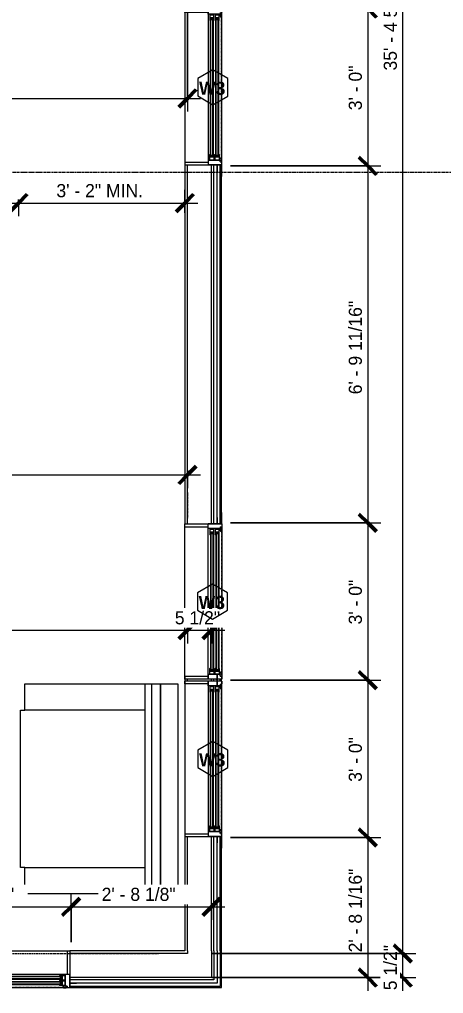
# Model space of a CAD drawing. Header units: inches. Extents: x -4058 to -1781, y 9814 to 12264.
# Drawn here: x -2114.6 to -2017.6, y 9979.3 to 10202.2 of the extents above; entities that cross this region are included whole.
import ezdxf

# ---------------------------------------------------------------- set-up
doc = ezdxf.new("R2010")
doc.units = ezdxf.units.IN
doc.header["$MEASUREMENT"] = 0
for name, pattern in [('Dash', [0.25, 0.125, -0.125]), ('Dash 3_32_', [0.1875, 0.09375, -0.09375]), ('Grid Line 1_2_', [0.875, 0.5, -0.125, 0.125, -0.125])]:
    doc.linetypes.add(name, pattern=pattern)
for name, color, linetype, lineweight in [('0-1', 7, 'Continuous', 5), ('0-2', 7, 'Continuous', 9), ('A-ANNO-DIMS', 211, 'Continuous', 9), ('A-ANNO-DIMS-32', 211, 'Continuous', 9), ('A-DETL-1', 90, 'Dash 3_32_', 9), ('A-DETL-GENF-HDLN-1', 7, 'Dash', 9), ('A-DETL-GENF-HDLN-2', 1, 'Continuous', 18), ('A-GLAZ', 151, 'Continuous', 18), ('A-GLAZ-1', 7, 'Continuous', 9), ('A-GLAZ-IDEN', 152, 'Continuous', 9), ('A-WALL-1', 7, 'Continuous', 9), ('I-FURN', 30, 'Continuous', 9), ('S-GRID-1', 1, 'Grid Line 1_2_', 9)]:
    doc.layers.add(name, color=color, linetype=linetype, lineweight=lineweight)
doc.styles.add('Century Gothic', font='ufonts.com_century-gothic.ttf', dxfattribs={"height": 3})
doc.styles.add('Century Gothic_B', font='GOTHICB.TTF', dxfattribs={"height": 3})
doc.dimstyles.new('MARKETING_DIMENSION', dxfattribs={"dimscale": 12, "dimtxt": 3.132505, "dimasz": 0.333333, "dimexe": 0.25, "dimexo": 0.166667, "dimgap": 0.041667, "dimtad": 1, "dimdec": 4, "dimrnd": 0.0625, "dimzin": 3, "dimdsep": 46, "dimlunit": 4, "dimtxsty": 'Century Gothic', "dimblk1": 'OBLIQUE', "dimblk2": 'OBLIQUE', "dimsah": 1, "dimcen": 0.09, "dimdle": 0.25, "dimazin": 0, "dimtfac": 1, "dimtdec": 4, "dimtix": 1, "dimtmove": 0, "dimatfit": 3, "dimfxl": 1, "dimtvp": 1, "dimtfill": 1, "dimfrac": 2, "dimtolj": 1, "dimtzin": 0, "dimarcsym": 2})
doc.dimstyles.new('THE_DIMENSION_STRING', dxfattribs={"dimscale": 12, "dimtxt": 3.132505, "dimasz": 0.333333, "dimexe": 0.25, "dimexo": 0.166667, "dimgap": 0.041667, "dimtad": 1, "dimdec": 4, "dimrnd": 0.0625, "dimzin": 3, "dimdsep": 46, "dimlunit": 4, "dimtxsty": 'Century Gothic', "dimblk1": 'OBLIQUE', "dimblk2": 'OBLIQUE', "dimsah": 1, "dimcen": 0.09, "dimdle": 0.25, "dimazin": 0, "dimtfac": 1, "dimtdec": 4, "dimtix": 1, "dimtmove": 0, "dimatfit": 3, "dimfxl": 1, "dimtvp": 1, "dimtfill": 1, "dimfrac": 2, "dimtolj": 1, "dimtzin": 0, "dimarcsym": 2})
doc.dimstyles.new('THE_DIMENSION_STRING_2', dxfattribs={"dimscale": 12, "dimtxt": 3.132505, "dimasz": 0.333333, "dimexe": 0.25, "dimexo": 0.166667, "dimgap": 0.041667, "dimtad": 1, "dimdec": 4, "dimrnd": 0.0625, "dimzin": 3, "dimdsep": 46, "dimlunit": 4, "dimtxsty": 'Century Gothic', "dimblk1": 'OBLIQUE', "dimblk2": 'OBLIQUE', "dimsah": 1, "dimcen": 0.09, "dimdle": 0.25, "dimazin": 0, "dimtfac": 1, "dimtdec": 4, "dimtix": 1, "dimtmove": 0, "dimatfit": 3, "dimfxl": 1, "dimtvp": 1, "dimtfill": 1, "dimfrac": 2, "dimtolj": 1, "dimtzin": 0, "dimarcsym": 2})
doc.dimstyles.new('THE_DIMENSION_STRING_5', dxfattribs={"dimscale": 12, "dimtxt": 3.132505, "dimasz": 0.333333, "dimexe": 0.25, "dimexo": 0.166667, "dimgap": 0.041667, "dimtad": 1, "dimdec": 4, "dimrnd": 0.0625, "dimzin": 3, "dimdsep": 46, "dimlunit": 4, "dimtxsty": 'Century Gothic', "dimblk1": 'OBLIQUE', "dimblk2": 'OBLIQUE', "dimsah": 1, "dimcen": 0.09, "dimdle": 0.25, "dimazin": 0, "dimtfac": 1, "dimtdec": 4, "dimtix": 1, "dimtmove": 0, "dimatfit": 3, "dimfxl": 1, "dimtvp": 1, "dimtfill": 1, "dimfrac": 2, "dimtolj": 1, "dimtzin": 0, "dimarcsym": 2})

# ---------------------------------------------------------------- blocks, each defined once
blk = doc.blocks.new('Window-Double_Hung-Marvin-Essential - ESDH3066 - 3rd floor-3357211-UNITS PLANS - 3RD FLOOR')
at = {"layer": 'A-DETL-GENF-HDLN-1'}
blk.add_line((16.1, 4.22), (-16.5, 4.22), dxfattribs=at)
at = {"layer": 'A-DETL-GENF-HDLN-2'}
for p, q in [((-19.25, 3.23), (-19.25, 3.19)), ((-17.75, 3.23), (-19.25, 3.23)), ((-19.25, 3.19), (-17.9, 3.19)), ((-17.9, 3.19), (-17.9, 3.08)), ((-17.9, 3.08), (-17.75, 3.08)), ((-17.75, 4.28), (-17.16, 4.28)), ((-17.75, 4.28), (-17.75, 1.19)), ((-17.08, 3.87), (-17.16, 4.28)), ((-17.08, 3.87), (-16.19, 3.87)), ((-16.85, 4.25), (-16.85, 3.87)), ((-16.3, 4.25), (-16.85, 4.25)), ((-16.38, 3.77), (-16.72, 3.77)), ((-16.72, 3.77), (-16.72, 1.19)), ((-15.34, 3.69), (-16.56, 3.69)), ((-16.56, 2.75), (-16.56, 3.69)), ((-16.56, 2.75), (-15.34, 2.75)), ((-15.34, 2.47), (-16.56, 2.47)), ((-16.56, 1.53), (-16.56, 2.47)), ((-16.38, 3.87), (-16.38, 3.77)), ((-16.3, 4.01), (-16.3, 4.25)), ((-16.18, 4.01), (-16.3, 4.01)), ((-16.19, 3.97), (-16.1, 3.97)), ((-16.19, 3.87), (-16.19, 3.97)), ((-16.18, 4.22), (-16.1, 4.22)), ((-16.18, 4.22), (-16.18, 4.01)), ((-16.1, 3.97), (-16.1, 4.22)), ((-15.94, 2.87), (-15.94, 3.59)), ((-15.94, 3.59), (-15.28, 3.59)), ((-15.28, 2.87), (-15.94, 2.87)), ((-15.94, 1.65), (-15.94, 2.37)), ((-15.94, 2.37), (-15.28, 2.37)), ((-15.84, 2.88), (-15.84, 3.57)), ((-15.84, 1.66), (-15.84, 2.35)), ((-15.54, 3.01), (-15.54, 3.45)), ((-15.34, 3.69), (-15.28, 3.63)), ((-15.34, 2.75), (-15.28, 2.81)), ((-15.34, 2.47), (-15.28, 2.41)), ((-15.28, 3.59), (-15.28, 3.63)), ((-15.28, 2.81), (-15.28, 2.87)), ((-15.28, 2.37), (-15.28, 2.41)), ((15.34, 3.69), (15.28, 3.63)), ((15.28, 3.59), (15.28, 3.63)), ((15.94, 3.59), (15.28, 3.59)), ((15.28, 2.81), (15.28, 2.87)), ((15.28, 2.87), (15.94, 2.87)), ((15.34, 2.75), (15.28, 2.81)), ((15.34, 2.47), (15.28, 2.41)), ((15.28, 2.37), (15.28, 2.41)), ((15.94, 2.37), (15.28, 2.37)), ((15.34, 3.69), (16.56, 3.69)), ((16.56, 2.75), (15.34, 2.75)), ((15.34, 2.47), (16.56, 2.47)), ((15.54, 3.01), (15.54, 3.45)), ((15.84, 2.88), (15.84, 3.57)), ((15.84, 1.66), (15.84, 2.35)), ((15.94, 2.87), (15.94, 3.59)), ((15.94, 1.65), (15.94, 2.37)), ((16.18, 4.22), (16.1, 4.22)), ((16.1, 3.97), (16.1, 4.22)), ((16.19, 3.97), (16.1, 3.97)), ((16.18, 4.22), (16.18, 4.01)), ((16.18, 4.01), (16.3, 4.01)), ((16.19, 3.87), (16.19, 3.97)), ((17.08, 3.87), (16.19, 3.87)), ((16.3, 4.01), (16.3, 4.25)), ((16.3, 4.25), (16.85, 4.25)), ((16.38, 3.87), (16.38, 3.77)), ((16.38, 3.77), (16.72, 3.77)), ((16.56, 2.75), (16.56, 3.69)), ((16.56, 1.53), (16.56, 2.47)), ((16.72, 3.77), (16.72, 1.19)), ((16.85, 4.25), (16.85, 3.87)), ((17.08, 3.87), (17.16, 4.28)), ((17.75, 4.28), (17.16, 4.28)), ((17.75, 4.28), (17.75, 1.19)), ((17.75, 3.23), (19.25, 3.23)), ((17.9, 3.08), (17.75, 3.08)), ((17.9, 3.19), (17.9, 3.08)), ((19.25, 3.19), (17.9, 3.19)), ((19.25, 3.23), (19.25, 3.19)), ((-16.72, 1.19), (-17.75, 1.19)), ((-17.13, 1.16), (-17.13, -4.19)), ((-16.56, 1.53), (-15.34, 1.53)), ((-15.28, 1.65), (-15.94, 1.65)), ((-15.54, 1.79), (-15.54, 2.23)), ((-15.34, 1.53), (-15.28, 1.59)), ((-15.28, 1.59), (-15.28, 1.65)), ((15.28, 1.59), (15.28, 1.65)), ((15.28, 1.65), (15.94, 1.65)), ((15.34, 1.53), (15.28, 1.59)), ((16.56, 1.53), (15.34, 1.53)), ((15.54, 1.79), (15.54, 2.23)), ((16.72, 1.19), (17.75, 1.19)), ((17.12, -4.19), (17.12, 1.16)), ((-17.13, -4.19), (-17.75, -4.19)), ((17.12, -4.19), (17.75, -4.19))]:
    blk.add_line(p, q, dxfattribs=at)
at = {"layer": 'A-GLAZ'}
for p, q in [((15.84, 3.57), (-15.84, 3.57)), ((15.84, 3.45), (-15.84, 3.45)), ((15.84, 3.01), (-15.84, 3.01)), ((15.84, 2.88), (-15.84, 2.88)), ((15.84, 2.35), (-15.84, 2.35)), ((15.84, 2.23), (-15.84, 2.23)), ((15.84, 1.79), (-15.84, 1.79)), ((15.84, 1.66), (-15.84, 1.66))]:
    blk.add_line(p, q, dxfattribs=at)
at = {"layer": 'A-GLAZ-1'}
for p, q in [((17.75, 4.28), (-17.75, 4.28)), ((-17.75, 4.28), (-17.75, 1.19)), ((17.75, 1.19), (17.75, 4.28)), ((20.4, 4.25), (17.75, 4.25)), ((17.75, 4.19), (20.4, 4.19)), ((20.4, 4.19), (20.4, 4.25)), ((-17.75, 1.19), (17.75, 1.19)), ((-17.75, 1.16), (-17.75, -4.19)), ((17.75, -4.19), (17.75, 1.16)), ((-17.75, -4.19), (17.75, -4.19))]:
    blk.add_line(p, q, dxfattribs=at)
blk = doc.blocks.new('Window-Double_Hung-Marvin-Essential - ESDH3066 - 3rd floor-3357212-UNITS PLANS - 3RD FLOOR')
at = {"layer": 'A-DETL-GENF-HDLN-1'}
blk.add_line((16.1, -4.22), (-16.5, -4.22), dxfattribs=at)
at = {"layer": 'A-DETL-GENF-HDLN-2'}
for p, q in [((-17.13, 4.19), (-17.75, 4.19)), ((-17.13, -1.16), (-17.13, 4.19)), ((17.12, 4.19), (17.75, 4.19)), ((17.12, 4.19), (17.12, -1.16)), ((-16.72, -1.19), (-17.75, -1.19)), ((-17.75, -4.28), (-17.75, -1.19)), ((-16.72, -3.77), (-16.72, -1.19)), ((-16.56, -1.53), (-15.34, -1.53)), ((-16.56, -1.53), (-16.56, -2.47)), ((-15.28, -1.65), (-15.94, -1.65)), ((-15.94, -1.65), (-15.94, -2.37)), ((-15.84, -1.66), (-15.84, -2.35)), ((-15.54, -1.79), (-15.54, -2.23)), ((-15.34, -1.53), (-15.28, -1.59)), ((-15.28, -1.59), (-15.28, -1.65)), ((15.34, -1.53), (15.28, -1.59)), ((15.28, -1.59), (15.28, -1.65)), ((15.28, -1.65), (15.94, -1.65)), ((16.56, -1.53), (15.34, -1.53)), ((15.54, -1.79), (15.54, -2.23)), ((15.84, -1.66), (15.84, -2.35)), ((15.94, -1.65), (15.94, -2.37)), ((16.56, -1.53), (16.56, -2.47)), ((16.72, -3.77), (16.72, -1.19)), ((16.72, -1.19), (17.75, -1.19)), ((17.75, -4.28), (17.75, -1.19)), ((-19.25, -3.23), (-19.25, -3.19)), ((-19.25, -3.19), (-17.9, -3.19)), ((-17.75, -3.23), (-19.25, -3.23)), ((-17.9, -3.19), (-17.9, -3.08)), ((-17.9, -3.08), (-17.75, -3.08)), ((-17.75, -4.28), (-17.16, -4.28)), ((-17.08, -3.87), (-17.16, -4.28)), ((-17.08, -3.87), (-16.19, -3.87)), ((-16.85, -4.25), (-16.85, -3.87)), ((-16.3, -4.25), (-16.85, -4.25)), ((-16.38, -3.77), (-16.72, -3.77)), ((-15.34, -2.47), (-16.56, -2.47)), ((-16.56, -2.75), (-15.34, -2.75)), ((-16.56, -2.75), (-16.56, -3.69)), ((-15.34, -3.69), (-16.56, -3.69)), ((-16.38, -3.87), (-16.38, -3.77)), ((-16.18, -4.01), (-16.3, -4.01)), ((-16.3, -4.01), (-16.3, -4.25)), ((-16.19, -3.87), (-16.19, -3.97)), ((-16.19, -3.97), (-16.1, -3.97)), ((-16.18, -4.22), (-16.18, -4.01)), ((-16.18, -4.22), (-16.1, -4.22)), ((-16.1, -3.97), (-16.1, -4.22)), ((-15.94, -2.37), (-15.28, -2.37)), ((-15.28, -2.87), (-15.94, -2.87)), ((-15.94, -2.87), (-15.94, -3.59)), ((-15.94, -3.59), (-15.28, -3.59)), ((-15.84, -2.88), (-15.84, -3.57)), ((-15.54, -3.01), (-15.54, -3.45)), ((-15.34, -2.47), (-15.28, -2.41)), ((-15.34, -2.75), (-15.28, -2.81)), ((-15.34, -3.69), (-15.28, -3.63)), ((-15.28, -2.37), (-15.28, -2.41)), ((-15.28, -2.81), (-15.28, -2.87)), ((-15.28, -3.59), (-15.28, -3.63)), ((15.28, -2.37), (15.28, -2.41)), ((15.94, -2.37), (15.28, -2.37)), ((15.34, -2.47), (15.28, -2.41)), ((15.34, -2.75), (15.28, -2.81)), ((15.28, -2.81), (15.28, -2.87)), ((15.28, -2.87), (15.94, -2.87)), ((15.28, -3.59), (15.28, -3.63)), ((15.94, -3.59), (15.28, -3.59)), ((15.34, -3.69), (15.28, -3.63)), ((15.34, -2.47), (16.56, -2.47)), ((16.56, -2.75), (15.34, -2.75)), ((15.34, -3.69), (16.56, -3.69)), ((15.54, -3.01), (15.54, -3.45)), ((15.84, -2.88), (15.84, -3.57)), ((15.94, -2.87), (15.94, -3.59)), ((16.19, -3.97), (16.1, -3.97)), ((16.1, -3.97), (16.1, -4.22)), ((16.18, -4.22), (16.1, -4.22)), ((16.18, -4.22), (16.18, -4.01)), ((16.18, -4.01), (16.3, -4.01)), ((17.08, -3.87), (16.19, -3.87)), ((16.19, -3.87), (16.19, -3.97)), ((16.3, -4.01), (16.3, -4.25)), ((16.3, -4.25), (16.85, -4.25)), ((16.38, -3.87), (16.38, -3.77)), ((16.38, -3.77), (16.72, -3.77)), ((16.56, -2.75), (16.56, -3.69)), ((16.85, -4.25), (16.85, -3.87)), ((17.08, -3.87), (17.16, -4.28)), ((17.75, -4.28), (17.16, -4.28)), ((17.9, -3.08), (17.75, -3.08)), ((17.75, -3.23), (19.25, -3.23)), ((17.9, -3.19), (17.9, -3.08)), ((19.25, -3.19), (17.9, -3.19)), ((19.25, -3.23), (19.25, -3.19))]:
    blk.add_line(p, q, dxfattribs=at)
at = {"layer": 'A-GLAZ'}
for p, q in [((15.84, -1.66), (-15.84, -1.66)), ((15.84, -1.79), (-15.84, -1.79)), ((15.84, -2.23), (-15.84, -2.23)), ((15.84, -2.35), (-15.84, -2.35)), ((15.84, -2.88), (-15.84, -2.88)), ((15.84, -3.01), (-15.84, -3.01)), ((15.84, -3.45), (-15.84, -3.45)), ((15.84, -3.57), (-15.84, -3.57))]:
    blk.add_line(p, q, dxfattribs=at)
at = {"layer": 'A-GLAZ-1'}
for p, q in [((-17.75, 4.19), (17.75, 4.19)), ((-17.75, -1.16), (-17.75, 4.19)), ((17.75, 4.19), (17.75, -1.16)), ((-17.75, -1.19), (17.75, -1.19)), ((-17.75, -4.28), (-17.75, -1.19)), ((17.75, -1.19), (17.75, -4.28)), ((17.75, -4.28), (-17.75, -4.28)), ((17.75, -4.19), (20.4, -4.19)), ((20.4, -4.25), (17.75, -4.25)), ((20.4, -4.19), (20.4, -4.25))]:
    blk.add_line(p, q, dxfattribs=at)
blk = doc.blocks.new('CTR - 1st Phase - Shell_rvt-1-UNITS PLANS - 3RD FLOOR')
at = {"layer": 'A-WALL-1'}
for p, q in [((-2076.8, 10168.9), (-2076.8, 10086.74)), ((-2076.17, 10086.74), (-2076.17, 10168.9)), ((-2071.42, 10168.9), (-2071.45, 10168.9)), ((-2070.67, 10086.74), (-2070.67, 10168.9)), ((-2070.17, 10086.74), (-2070.17, 10168.9)), ((-2069.42, 10086.74), (-2069.42, 10168.9)), ((-2068.67, 10086.74), (-2068.67, 10168.9)), ((-2068.42, 10089.39), (-2068.42, 10166.25)), ((-2071.45, 10086.74), (-2071.42, 10086.74)), ((-2076.8, 10051.24), (-2076.8, 10050.74)), ((-2076.17, 10050.74), (-2076.17, 10051.24)), ((-2071.42, 10051.24), (-2071.45, 10051.24)), ((-2071.45, 10050.74), (-2071.42, 10050.74)), ((-2070.67, 10050.74), (-2070.67, 10051.24)), ((-2070.17, 10050.74), (-2070.17, 10051.24)), ((-2069.42, 10050.74), (-2069.42, 10051.24)), ((-2068.67, 10050.74), (-2068.67, 10051.24)), ((-2068.42, 10050.74), (-2068.42, 10051.24)), ((-2076.8, 10015.24), (-2076.8, 9989.06)), ((-2076.17, 9989.06), (-2076.17, 10015.24)), ((-2071.42, 10015.24), (-2071.45, 10015.24)), ((-2070.67, 9989.06), (-2070.67, 10015.24)), ((-2070.17, 9989.06), (-2070.17, 10015.24)), ((-2069.42, 9989.06), (-2069.42, 10015.24)), ((-2068.67, 9989.06), (-2068.67, 10015.24)), ((-2068.42, 9989.06), (-2068.42, 10012.59)), ((-2076.8, 9989.06), (-2103.04, 9989.06)), ((-2076.17, 9988.44), (-2103.04, 9988.44)), ((-2076.17, 9989.06), (-2076.17, 9988.44)), ((-2070.67, 9989.06), (-2070.67, 9988.44)), ((-2070.67, 9988.44), (-2070.67, 9982.94)), ((-2070.17, 9989.06), (-2070.17, 9982.94)), ((-2069.42, 9989.06), (-2069.42, 9982.44)), ((-2068.67, 9989.06), (-2068.67, 9981.69)), ((-2068.42, 9980.94), (-2068.42, 9989.06)), ((-2103.04, 9983.72), (-2103.04, 9983.69)), ((-2070.67, 9982.94), (-2103.04, 9982.94)), ((-2070.17, 9982.94), (-2070.17, 9982.44)), ((-2070.17, 9982.44), (-2103.04, 9982.44)), ((-2069.42, 9981.69), (-2103.04, 9981.69)), ((-2068.67, 9980.94), (-2103.04, 9980.94)), ((-2100.39, 9980.69), (-2068.42, 9980.69)), ((-2069.42, 9982.44), (-2069.42, 9981.69)), ((-2068.67, 9981.69), (-2068.67, 9980.94)), ((-2068.42, 9980.69), (-2068.42, 9980.94))]:
    blk.add_line(p, q, dxfattribs=at)
at = {"layer": '0-2'}
for name, p, rotation in [('Window-Double_Hung-Marvin-Essential - ESDH3066 - 3rd floor-3357211-UNITS PLANS - 3RD FLOOR', (-2072.61, 10186.65), 269.9999999999999), ('Window-Double_Hung-Marvin-Essential - ESDH3066 - 3rd floor-3357212-UNITS PLANS - 3RD FLOOR', (-2072.61, 10068.99), 89.99999999999991), ('Window-Double_Hung-Marvin-Essential - ESDH3066 - 3rd floor-3357211-UNITS PLANS - 3RD FLOOR', (-2072.61, 10032.99), 269.9999999999999)]:
    blk.add_blockref(name, p, dxfattribs=dict(at, rotation=rotation))
blk.add_blockref('Window-Double_Hung-Marvin-Essential - ESDH3066 - 3rd floor-3357212-UNITS PLANS - 3RD FLOOR', (-2120.79, 9984.88), dxfattribs=at)
blk = doc.blocks.new('Couch-Both_Arms-Generic - 2-1523460-UNITS PLANS - 3RD FLOOR')
at = {"layer": 'I-FURN'}
for p, q in [((-18, 18.5), (18, 18.5)), ((-18, 17.5), (-18, 18.5)), ((18, 18.5), (18, 17.5)), ((-24, 17.5), (-18, 17.5)), ((-24, -10), (-24, 17.5)), ((-18, 17.5), (-18, -10)), ((18, 17.5), (24, 17.5)), ((18, -10), (18, 17.5)), ((24, 17.5), (24, -10)), ((-24, -10), (24, -10)), ((-24, -13.5), (-24, -10)), ((24, -10), (24, -13.5)), ((-24, -11.5), (24, -11.5)), ((-24, -13.5), (24, -13.5)), ((-24, -17.5), (-24, -13.5)), ((24, -13.5), (-24, -13.5)), ((24, -13.5), (24, -17.5)), ((24, -17.5), (-24, -17.5))]:
    blk.add_line(p, q, dxfattribs=at)
blk = doc.blocks.new('DIMBLOCK44-UNITS PLANS - 3RD FLOOR')
at = {"layer": 'A-ANNO-DIMS-32'}
for p, q in [((-2138.79, 9991.06), (-2138.79, 10002.14)), ((-2102.79, 9991.06), (-2102.79, 10002.14)), ((-2138.79, 9999.14), (-2102.79, 9999.14)), ((-2138.79, 9999.14), (-2138.79, 9991.06)), ((-2102.79, 9999.14), (-2102.79, 9991.06))]:
    blk.add_line(p, q, dxfattribs=at)
at = {"layer": 'A-ANNO-DIMS-32', "lineweight": 50}
for p, q in [((-2138.79, 9999.14), (-2136.79, 10001.14)), ((-2102.79, 9999.14), (-2100.79, 10001.14)), ((-2138.79, 9999.14), (-2140.79, 9997.14)), ((-2102.79, 9999.14), (-2104.79, 9997.14))]:
    blk.add_line(p, q, dxfattribs=at)
at = {"layer": 'A-ANNO-DIMS-32', "color": 0, "insert": (-2126.03, 10003.49), "char_height": 3, "width": 12.5897, "attachment_point": 1, "line_spacing_factor": 0.984502, "style": 'Century Gothic', "bg_fill": 3, "box_fill_scale": 1.25, "bg_fill_color": 256, "bg_fill_true_color": 13158600, "bg_fill_transparency": 0}
blk.add_mtext('3\' - 0"', dxfattribs=at)
blk = doc.blocks.new('_Oblique')
at = {"color": 0, "linetype": 'ByBlock', "lineweight": -2}
blk.add_line((-0.5, -0.5), (0.5, 0.5), dxfattribs=at)
blk = doc.blocks.new('DIMBLOCK45-UNITS PLANS - 3RD FLOOR')
at = {"layer": 'A-ANNO-DIMS-32'}
for p, q in [((-2102.79, 9991.06), (-2102.79, 10002.14)), ((-2102.79, 9999.14), (-2067.67, 9999.14)), ((-2102.79, 9999.14), (-2102.79, 9991.06)), ((-2070.67, 9999.97), (-2070.67, 9996.14)), ((-2070.67, 9999.14), (-2070.67, 9999.97))]:
    blk.add_line(p, q, dxfattribs=at)
at = {"layer": 'A-ANNO-DIMS-32', "lineweight": 50}
for p, q in [((-2102.79, 9999.14), (-2100.79, 10001.14)), ((-2070.67, 9999.14), (-2068.67, 10001.14)), ((-2102.79, 9999.14), (-2104.79, 9997.14)), ((-2070.67, 9999.14), (-2072.67, 9997.14))]:
    blk.add_line(p, q, dxfattribs=at)
at = {"layer": 'A-ANNO-DIMS-32', "color": 0, "insert": (-2095.8, 10003.49), "char_height": 3, "width": 21.7784, "attachment_point": 1, "line_spacing_factor": 0.984502, "style": 'Century Gothic', "bg_fill": 3, "box_fill_scale": 1.25, "bg_fill_color": 256, "bg_fill_true_color": 13158600, "bg_fill_transparency": 0}
blk.add_mtext('2\' - 8 1/8"', dxfattribs=at)
blk = doc.blocks.new('DIMBLOCK64-UNITS PLANS - 3RD FLOOR')
at = {"layer": 'A-ANNO-DIMS-32', "lineweight": 50}
for p, q in [((-2034.97, 10204.65), (-2036.97, 10206.65)), ((-2034.97, 10204.65), (-2032.97, 10202.65)), ((-2034.97, 10168.65), (-2036.97, 10170.65)), ((-2034.97, 10168.65), (-2032.97, 10166.65))]:
    blk.add_line(p, q, dxfattribs=at)
at = {"layer": 'A-ANNO-DIMS-32'}
for p, q in [((-2066.33, 10204.65), (-2031.97, 10204.65)), ((-2034.97, 10204.65), (-2066.33, 10204.65)), ((-2034.97, 10204.65), (-2034.97, 10168.65)), ((-2066.33, 10168.65), (-2031.97, 10168.65)), ((-2034.97, 10168.65), (-2066.33, 10168.65))]:
    blk.add_line(p, q, dxfattribs=at)
at = {"layer": 'A-ANNO-DIMS-32', "color": 0, "insert": (-2039.31, 10181.41), "char_height": 3, "width": 12.5897, "attachment_point": 1, "rotation": 90, "line_spacing_factor": 0.984502, "style": 'Century Gothic', "bg_fill": 3, "box_fill_scale": 1.25, "bg_fill_color": 256, "bg_fill_true_color": 13158600, "bg_fill_transparency": 0}
blk.add_mtext('3\' - 0"', dxfattribs=at)
blk = doc.blocks.new('DIMBLOCK65-UNITS PLANS - 3RD FLOOR')
at = {"layer": 'A-ANNO-DIMS-32', "lineweight": 50}
for p, q in [((-2034.97, 10168.65), (-2036.97, 10170.65)), ((-2034.97, 10168.65), (-2032.97, 10166.65)), ((-2034.97, 10086.99), (-2036.97, 10088.99)), ((-2034.97, 10086.99), (-2032.97, 10084.99))]:
    blk.add_line(p, q, dxfattribs=at)
at = {"layer": 'A-ANNO-DIMS-32'}
for p, q in [((-2066.33, 10168.65), (-2031.97, 10168.65)), ((-2034.97, 10168.65), (-2066.33, 10168.65)), ((-2034.97, 10168.65), (-2034.97, 10086.99)), ((-2066.33, 10086.99), (-2031.97, 10086.99)), ((-2034.97, 10086.99), (-2066.33, 10086.99))]:
    blk.add_line(p, q, dxfattribs=at)
at = {"layer": 'A-ANNO-DIMS-32', "color": 0, "insert": (-2039.31, 10116.41), "char_height": 3, "width": 27.387, "attachment_point": 1, "rotation": 90, "line_spacing_factor": 0.984502, "style": 'Century Gothic', "bg_fill": 3, "box_fill_scale": 1.25, "bg_fill_color": 256, "bg_fill_true_color": 13158600, "bg_fill_transparency": 0}
blk.add_mtext('6\' - 9 11/16"', dxfattribs=at)
blk = doc.blocks.new('DIMBLOCK66-UNITS PLANS - 3RD FLOOR')
at = {"layer": 'A-ANNO-DIMS-32', "lineweight": 50}
for p, q in [((-2034.97, 10086.99), (-2036.97, 10088.99)), ((-2034.97, 10086.99), (-2032.97, 10084.99)), ((-2034.97, 10050.99), (-2036.97, 10052.99)), ((-2034.97, 10050.99), (-2032.97, 10048.99))]:
    blk.add_line(p, q, dxfattribs=at)
at = {"layer": 'A-ANNO-DIMS-32'}
for p, q in [((-2066.33, 10086.99), (-2031.97, 10086.99)), ((-2034.97, 10086.99), (-2066.33, 10086.99)), ((-2034.97, 10086.99), (-2034.97, 10050.99)), ((-2066.33, 10050.99), (-2031.97, 10050.99)), ((-2034.97, 10050.99), (-2066.33, 10050.99))]:
    blk.add_line(p, q, dxfattribs=at)
at = {"layer": 'A-ANNO-DIMS-32', "color": 0, "insert": (-2039.31, 10063.75), "char_height": 3, "width": 12.5897, "attachment_point": 1, "rotation": 90, "line_spacing_factor": 0.984502, "style": 'Century Gothic', "bg_fill": 3, "box_fill_scale": 1.25, "bg_fill_color": 256, "bg_fill_true_color": 13158600, "bg_fill_transparency": 0}
blk.add_mtext('3\' - 0"', dxfattribs=at)
blk = doc.blocks.new('DIMBLOCK67-UNITS PLANS - 3RD FLOOR')
at = {"layer": 'A-ANNO-DIMS-32', "lineweight": 50}
for p, q in [((-2034.97, 10050.99), (-2036.97, 10052.99)), ((-2034.97, 10050.99), (-2032.97, 10048.99)), ((-2034.97, 10014.99), (-2036.97, 10016.99)), ((-2034.97, 10014.99), (-2032.97, 10012.99))]:
    blk.add_line(p, q, dxfattribs=at)
at = {"layer": 'A-ANNO-DIMS-32'}
for p, q in [((-2066.33, 10050.99), (-2031.97, 10050.99)), ((-2034.97, 10050.99), (-2066.33, 10050.99)), ((-2034.97, 10050.99), (-2034.97, 10014.99)), ((-2066.33, 10014.99), (-2031.97, 10014.99)), ((-2034.97, 10014.99), (-2066.33, 10014.99))]:
    blk.add_line(p, q, dxfattribs=at)
at = {"layer": 'A-ANNO-DIMS-32', "color": 0, "insert": (-2039.31, 10027.74), "char_height": 3, "width": 12.5897, "attachment_point": 1, "rotation": 90, "line_spacing_factor": 0.984502, "style": 'Century Gothic', "bg_fill": 3, "box_fill_scale": 1.25, "bg_fill_color": 256, "bg_fill_true_color": 13158600, "bg_fill_transparency": 0}
blk.add_mtext('3\' - 0"', dxfattribs=at)
blk = doc.blocks.new('DIMBLOCK68-UNITS PLANS - 3RD FLOOR')
at = {"layer": 'A-ANNO-DIMS-32', "lineweight": 50}
for p, q in [((-2034.97, 10014.99), (-2036.97, 10016.99)), ((-2034.97, 10014.99), (-2032.97, 10012.99)), ((-2034.97, 9982.94), (-2036.97, 9984.94)), ((-2034.97, 9982.94), (-2032.97, 9980.94))]:
    blk.add_line(p, q, dxfattribs=at)
at = {"layer": 'A-ANNO-DIMS-32'}
for p, q in [((-2066.33, 10014.99), (-2031.97, 10014.99)), ((-2034.97, 10014.99), (-2066.33, 10014.99)), ((-2034.97, 10014.99), (-2034.97, 9979.94)), ((-2034.14, 9982.94), (-2037.97, 9982.94)), ((-2034.97, 9982.94), (-2034.14, 9982.94))]:
    blk.add_line(p, q, dxfattribs=at)
at = {"layer": 'A-ANNO-DIMS-32', "color": 0, "insert": (-2039.31, 9988.72), "char_height": 3, "width": 24.5827, "attachment_point": 1, "rotation": 90, "line_spacing_factor": 0.984502, "style": 'Century Gothic', "bg_fill": 3, "box_fill_scale": 1.25, "bg_fill_color": 256, "bg_fill_true_color": 13158600, "bg_fill_transparency": 0}
blk.add_mtext('2\' - 8 1/16"', dxfattribs=at)
blk = doc.blocks.new('DIMBLOCK518-UNITS PLANS - 3RD FLOOR')
at = {"layer": 'A-ANNO-DIMS-32'}
for p, q in [((-2514.29, 10015.28), (-2514.29, 10065.42)), ((-2076.17, 10063.25), (-2076.17, 10059.42)), ((-2076.17, 10062.42), (-2076.17, 10063.25)), ((-2514.29, 10062.42), (-2076.17, 10062.42)), ((-2514.29, 10062.42), (-2514.29, 10015.28))]:
    blk.add_line(p, q, dxfattribs=at)
at = {"layer": 'A-ANNO-DIMS-32', "lineweight": 50}
for p, q in [((-2514.29, 10062.42), (-2512.29, 10064.42)), ((-2076.17, 10062.42), (-2074.17, 10064.42)), ((-2514.29, 10062.42), (-2516.29, 10060.42)), ((-2076.17, 10062.42), (-2078.17, 10060.42))]:
    blk.add_line(p, q, dxfattribs=at)
at = {"layer": 'A-ANNO-DIMS-32', "color": 0, "insert": (-2305.47, 10066.77), "char_height": 3, "width": 24.5827, "attachment_point": 1, "line_spacing_factor": 0.984502, "style": 'Century Gothic', "bg_fill": 3, "box_fill_scale": 1.25, "bg_fill_color": 256, "bg_fill_true_color": 13158600, "bg_fill_transparency": 0}
blk.add_mtext('36\' - 6 1/8"', dxfattribs=at)
blk = doc.blocks.new('DIMBLOCK519-UNITS PLANS - 3RD FLOOR')
at = {"layer": 'A-ANNO-DIMS-32', "lineweight": 50}
for p, q in [((-2076.17, 10062.42), (-2074.17, 10064.42)), ((-2070.67, 10062.42), (-2068.67, 10064.42)), ((-2076.17, 10062.42), (-2078.17, 10060.42)), ((-2070.67, 10062.42), (-2072.67, 10060.42))]:
    blk.add_line(p, q, dxfattribs=at)
at = {"layer": 'A-ANNO-DIMS-32'}
for p, q in [((-2076.17, 10063.25), (-2076.17, 10059.42)), ((-2076.17, 10062.42), (-2076.17, 10063.25)), ((-2070.67, 10063.25), (-2070.67, 10059.42)), ((-2070.67, 10062.42), (-2070.67, 10063.25)), ((-2076.17, 10062.42), (-2067.67, 10062.42))]:
    blk.add_line(p, q, dxfattribs=at)
at = {"layer": 'A-ANNO-DIMS-32', "color": 0, "insert": (-2079.07, 10066.77), "char_height": 3, "width": 13.5444, "attachment_point": 1, "line_spacing_factor": 0.984502, "style": 'Century Gothic', "bg_fill": 3, "box_fill_scale": 1.25, "bg_fill_color": 256, "bg_fill_true_color": 13158600, "bg_fill_transparency": 0}
blk.add_mtext('5 1/2"', dxfattribs=at)
blk = doc.blocks.new('DIMBLOCK520-UNITS PLANS - 3RD FLOOR')
at = {"layer": 'A-ANNO-DIMS-32', "lineweight": 50}
for p, q in [((-2026.97, 9988.44), (-2028.97, 9990.44)), ((-2026.97, 9988.44), (-2024.97, 9986.44)), ((-2026.97, 9982.94), (-2028.97, 9984.94)), ((-2026.97, 9982.94), (-2024.97, 9980.94))]:
    blk.add_line(p, q, dxfattribs=at)
at = {"layer": 'A-ANNO-DIMS-32'}
for p, q in [((-2070.61, 9988.44), (-2023.97, 9988.44)), ((-2026.97, 9988.44), (-2070.61, 9988.44)), ((-2026.97, 9979.94), (-2026.97, 9988.44)), ((-2070.61, 9982.94), (-2023.97, 9982.94)), ((-2026.97, 9982.94), (-2070.61, 9982.94))]:
    blk.add_line(p, q, dxfattribs=at)
at = {"layer": 'A-ANNO-DIMS-32', "color": 0, "insert": (-2031.31, 9980.05), "char_height": 3, "width": 13.5444, "attachment_point": 1, "rotation": 90, "line_spacing_factor": 0.984502, "style": 'Century Gothic', "bg_fill": 3, "box_fill_scale": 1.25, "bg_fill_color": 256, "bg_fill_true_color": 13158600, "bg_fill_transparency": 0}
blk.add_mtext('5 1/2"', dxfattribs=at)
blk = doc.blocks.new('DIMBLOCK521-UNITS PLANS - 3RD FLOOR')
at = {"layer": 'A-ANNO-DIMS-32', "lineweight": 50}
for p, q in [((-2026.97, 10413.04), (-2028.97, 10415.04)), ((-2026.97, 10413.04), (-2024.97, 10411.04)), ((-2026.97, 9988.44), (-2028.97, 9990.44)), ((-2026.97, 9988.44), (-2024.97, 9986.44))]:
    blk.add_line(p, q, dxfattribs=at)
at = {"layer": 'A-ANNO-DIMS-32'}
for p, q in [((-2074.17, 10413.04), (-2023.97, 10413.04)), ((-2026.97, 10413.04), (-2074.17, 10413.04)), ((-2026.97, 9988.44), (-2026.97, 10413.04)), ((-2070.61, 9988.44), (-2023.97, 9988.44)), ((-2026.97, 9988.44), (-2070.61, 9988.44))]:
    blk.add_line(p, q, dxfattribs=at)
at = {"layer": 'A-ANNO-DIMS-32', "color": 0, "insert": (-2031.31, 10190.5), "char_height": 3, "width": 24.5827, "attachment_point": 1, "rotation": 90, "line_spacing_factor": 0.984502, "style": 'Century Gothic', "bg_fill": 3, "box_fill_scale": 1.25, "bg_fill_color": 256, "bg_fill_true_color": 13158600, "bg_fill_transparency": 0}
blk.add_mtext('35\' - 4 5/8"', dxfattribs=at)
blk = doc.blocks.new('Window Tag - ONE-4156801-UNITS PLANS - 3RD FLOOR')
at = {"layer": 'A-GLAZ-IDEN'}
for p, q in [((0, 0.125), (-0.1071, 0.0619)), ((0.107, 0.062), (0, 0.125)), ((-0.1071, 0.0619), (-0.1071, -0.0619)), ((0.107, -0.0624), (0.107, 0.062)), ((-0.1071, -0.0619), (0, -0.125)), ((0, -0.125), (0.107, -0.0624))]:
    blk.add_line(p, q, dxfattribs=at)
blk = doc.blocks.new('DIMBLOCK835-UNITS PLANS - 3RD FLOOR')
at = {"layer": 'A-ANNO-DIMS-32', "lineweight": 50}
for p, q in [((-2295.62, 10097.95), (-2293.62, 10099.95)), ((-2076.17, 10097.95), (-2074.17, 10099.95)), ((-2295.62, 10097.95), (-2297.62, 10095.95)), ((-2076.17, 10097.95), (-2078.17, 10095.95))]:
    blk.add_line(p, q, dxfattribs=at)
at = {"layer": 'A-ANNO-DIMS-32'}
for p, q in [((-2295.62, 10098.77), (-2295.62, 10094.95)), ((-2295.62, 10097.95), (-2295.62, 10098.77)), ((-2076.17, 10099.06), (-2076.17, 10094.95)), ((-2076.17, 10097.95), (-2076.17, 10099.06)), ((-2295.62, 10097.95), (-2073.17, 10097.95))]:
    blk.add_line(p, q, dxfattribs=at)
at = {"layer": 'A-ANNO-DIMS-32', "color": 0, "insert": (-2197.31, 10102.29), "char_height": 3, "width": 27.387, "attachment_point": 1, "line_spacing_factor": 0.984502, "style": 'Century Gothic', "bg_fill": 3, "box_fill_scale": 1.25, "bg_fill_color": 256, "bg_fill_true_color": 13158600, "bg_fill_transparency": 0}
blk.add_mtext('18\' - 3 7/16"', dxfattribs=at)
blk = doc.blocks.new('DIMBLOCK1108-UNITS PLANS - 3RD FLOOR')
at = {"layer": 'A-ANNO-DIMS-32'}
for p, q in [((-2076.17, 10230.79), (-2076.17, 10181.12)), ((-2076.17, 10184.12), (-2076.17, 10230.79)), ((-2259.82, 10216.79), (-2259.82, 10181.12)), ((-2259.82, 10184.12), (-2259.82, 10216.79)), ((-2262.82, 10184.12), (-2073.17, 10184.12))]:
    blk.add_line(p, q, dxfattribs=at)
at = {"layer": 'A-ANNO-DIMS-32', "lineweight": 50}
for p, q in [((-2259.82, 10184.12), (-2257.82, 10186.12)), ((-2076.17, 10184.12), (-2074.17, 10186.12)), ((-2259.82, 10184.12), (-2261.82, 10182.12)), ((-2076.17, 10184.12), (-2078.17, 10182.12))]:
    blk.add_line(p, q, dxfattribs=at)
at = {"layer": 'A-ANNO-DIMS-32', "color": 0, "insert": (-2178.24, 10188.46), "char_height": 3, "width": 24.5827, "attachment_point": 1, "line_spacing_factor": 0.984502, "style": 'Century Gothic', "bg_fill": 3, "box_fill_scale": 1.25, "bg_fill_color": 256, "bg_fill_true_color": 13158600, "bg_fill_transparency": 0}
blk.add_mtext('15\' - 3 5/8"', dxfattribs=at)
blk = doc.blocks.new('DIMBLOCK1529-UNITS PLANS - 3RD FLOOR')
at = {"layer": 'A-ANNO-DIMS-32'}
for p, q in [((-2076.8, 10157.91), (-2076.8, 10163.17)), ((-2114.8, 10161), (-2114.8, 10157.17)), ((-2114.8, 10160.17), (-2114.8, 10161)), ((-2117.8, 10160.17), (-2073.8, 10160.17)), ((-2076.8, 10160.17), (-2076.8, 10157.91))]:
    blk.add_line(p, q, dxfattribs=at)
at = {"layer": 'A-ANNO-DIMS-32', "lineweight": 50}
for p, q in [((-2114.8, 10160.17), (-2112.8, 10162.17)), ((-2076.8, 10160.17), (-2074.8, 10162.17)), ((-2114.8, 10160.17), (-2116.8, 10158.17)), ((-2076.8, 10160.17), (-2078.8, 10158.17))]:
    blk.add_line(p, q, dxfattribs=at)
at = {"layer": 'A-ANNO-DIMS-32', "color": 0, "insert": (-2106.14, 10164.51), "char_height": 3, "width": 24.8214, "attachment_point": 1, "line_spacing_factor": 0.984502, "style": 'Century Gothic', "bg_fill": 3, "box_fill_scale": 1.25, "bg_fill_color": 256, "bg_fill_true_color": 13158600, "bg_fill_transparency": 0}
blk.add_mtext('3\' - 2" MIN.', dxfattribs=at)

msp = doc.modelspace()

# ---------------------------------------------------------------- linework, layer by layer
at = {"layer": 'A-DETL-1'}
for p, q in [((-2076.79874, 10155.91117), (-2076.79874, 10149.91117)), ((-2076.17374, 10093.96831), (-2076.17374, 10087.96831)), ((-2510.66335, 9988.4394), (-2082.66335, 9988.4394))]:
    msp.add_line(p, q, dxfattribs=at)

# ---------------------------------------------------------------- block references
at = {"layer": '0-1'}
msp.add_blockref('CTR - 1st Phase - Shell_rvt-1-UNITS PLANS - 3RD FLOOR', (0, 0), dxfattribs=at)
at = {"layer": 'I-FURN', "rotation": 89.99999999999646}
msp.add_blockref('Couch-Both_Arms-Generic - 2-1523460-UNITS PLANS - 3RD FLOOR', (-2095.86049, 10026.1394), dxfattribs=at)

# ---------------------------------------------------------------- next in the draw order: dimensions: what is measured, and where the dimension line sits
at = {"layer": 'A-ANNO-DIMS'}
dim = msp.add_linear_dim(base=(-2034.96819, 10168.6519), p1=(-2068.32945, 10204.6519), p2=(-2068.32945, 10168.6519), angle=90, dimstyle='THE_DIMENSION_STRING', override={"dimpost": '<>', "dimfxl": 36}, dxfattribs=at)
dim.commit()
dim.dimension.update_dxf_attribs({"geometry": 'DIMBLOCK64-UNITS PLANS - 3RD FLOOR', "text_midpoint": (-2037.04365, 10186.6519)})
for base, p1, p2, dimstyle, override, picture, middle in [((-2076.17374, 10062.42467), (-2514.28624, 10013.2769), (-2076.17374, 10065.2531), 'THE_DIMENSION_STRING_2', {"dimpost": '<>', "dimfxl": 441.184869}, 'DIMBLOCK518-UNITS PLANS - 3RD FLOOR', (-2295.22999, 10064.66635)), ((-2102.78624, 9999.14476), (-2138.78624, 9989.0644), (-2102.78624, 9989.0644), 'THE_DIMENSION_STRING', {"dimpost": '<>', "dimfxl": 36}, 'DIMBLOCK44-UNITS PLANS - 3RD FLOOR', (-2120.78624, 10001.22022))]:
    dim = msp.add_linear_dim(base=base, p1=p1, p2=p2, dimstyle=dimstyle, override=override, dxfattribs=at)
    dim.commit()
    dim.dimension.update_dxf_attribs({"geometry": picture, "text_midpoint": middle})

# ---------------------------------------------------------------- next in the draw order: dimensions: what is measured, and where the dimension line sits
dim = msp.add_linear_dim(base=(-2034.96819, 10086.99096), p1=(-2068.32945, 10168.6519), p2=(-2068.32945, 10086.99096), angle=90, dimstyle='THE_DIMENSION_STRING', override={"dimpost": '<>', "dimfxl": 81.660938}, dxfattribs=at)
dim.commit()
dim.dimension.update_dxf_attribs({"geometry": 'DIMBLOCK65-UNITS PLANS - 3RD FLOOR', "text_midpoint": (-2037.20986, 10127.82143)})
dim = msp.add_linear_dim(base=(-2070.67374, 9999.14476), p1=(-2102.78624, 9989.0644), p2=(-2070.67374, 10001.97319), dimstyle='THE_DIMENSION_STRING', override={"dimpost": '<>', "dimfxl": 34.609963}, dxfattribs=at)
dim.commit()
dim.dimension.update_dxf_attribs({"geometry": 'DIMBLOCK45-UNITS PLANS - 3RD FLOOR', "text_midpoint": (-2086.72999, 10001.38643)})

# ---------------------------------------------------------------- next in the draw order: dimensions: what is measured, and where the dimension line sits
dim = msp.add_linear_dim(base=(-2034.96819, 10050.99096), p1=(-2068.32945, 10086.99096), p2=(-2068.32945, 10050.99096), angle=90, dimstyle='THE_DIMENSION_STRING', override={"dimpost": '<>', "dimfxl": 36}, dxfattribs=at)
dim.commit()
dim.dimension.update_dxf_attribs({"geometry": 'DIMBLOCK66-UNITS PLANS - 3RD FLOOR', "text_midpoint": (-2037.04365, 10068.99096)})

# ---------------------------------------------------------------- next in the draw order: dimensions: what is measured, and where the dimension line sits
dim = msp.add_linear_dim(base=(-2070.67374, 10062.42467), p1=(-2076.17374, 10065.2531), p2=(-2070.67374, 10065.2531), dimstyle='THE_DIMENSION_STRING_2', override={"dimpost": '<>', "dimfxl": 5.5}, dxfattribs=at)
dim.commit()
dim.dimension.update_dxf_attribs({"geometry": 'DIMBLOCK519-UNITS PLANS - 3RD FLOOR', "text_midpoint": (-2073.42374, 10064.66635)})
dim = msp.add_linear_dim(base=(-2034.96819, 10014.98783), p1=(-2068.32945, 10050.99096), p2=(-2068.32945, 10014.98783), angle=90, dimstyle='THE_DIMENSION_STRING', override={"dimpost": '<>', "dimfxl": 36.003125}, dxfattribs=at)
dim.commit()
dim.dimension.update_dxf_attribs({"geometry": 'DIMBLOCK67-UNITS PLANS - 3RD FLOOR', "text_midpoint": (-2037.04365, 10032.9894)})

# ---------------------------------------------------------------- next in the draw order: dimensions: what is measured, and where the dimension line sits
dim = msp.add_linear_dim(base=(-2034.96819, 9982.9394), p1=(-2068.32945, 10014.98783), p2=(-2032.13976, 9982.9394), angle=90, dimstyle='THE_DIMENSION_STRING', override={"dimpost": '<>', "dimfxl": 48.34042}, dxfattribs=at)
dim.commit()
dim.dimension.update_dxf_attribs({"geometry": 'DIMBLOCK68-UNITS PLANS - 3RD FLOOR', "text_midpoint": (-2037.20986, 9998.96361)})

# ---------------------------------------------------------------- next in the draw order: dimensions: what is measured, and where the dimension line sits
dim = msp.add_linear_dim(base=(-2026.96819, 9988.4394), p1=(-2072.61124, 9982.9394), p2=(-2072.61124, 9988.4394), angle=90, dimstyle='THE_DIMENSION_STRING_2', override={"dimpost": '<>', "dimfxl": 5.5}, dxfattribs=at)
dim.commit()
dim.dimension.update_dxf_attribs({"geometry": 'DIMBLOCK520-UNITS PLANS - 3RD FLOOR', "text_midpoint": (-2029.20986, 9985.6894)})

# ---------------------------------------------------------------- next in the draw order: dimensions: what is measured, and where the dimension line sits
dim = msp.add_linear_dim(base=(-2026.96819, 10413.0394), p1=(-2072.61124, 9988.4394), p2=(-2076.17374, 10413.0394), angle=90, dimstyle='THE_DIMENSION_STRING_2', override={"dimpost": '<>', "dimfxl": 424.614945}, dxfattribs=at)
dim.commit()
dim.dimension.update_dxf_attribs({"geometry": 'DIMBLOCK521-UNITS PLANS - 3RD FLOOR', "text_midpoint": (-2029.20986, 10200.7394)})

# ---------------------------------------------------------------- next in the draw order: linework, layer by layer
at = {"layer": 'S-GRID-1'}
msp.add_line((-1781.27288, 10167.1894), (-4041.7795, 10167.1894), dxfattribs=at)

# ---------------------------------------------------------------- next in the draw order: block references
at = {"layer": 'A-GLAZ-IDEN', "xscale": 31.99999999999999, "yscale": 31.99999999999999, "zscale": 31.99999999999999}
for p in [(-2070.39073, 10186.6519), (-2070.48501, 10068.99096), (-2070.39073, 10032.98783)]:
    msp.add_blockref('Window Tag - ONE-4156801-UNITS PLANS - 3RD FLOOR', p, dxfattribs=at)

# ---------------------------------------------------------------- next in the draw order: texts
at = {"layer": 'A-GLAZ-IDEN', "char_height": 3, "width": 7.575, "attachment_point": 1, "style": 'Century Gothic_B'}
for insert in [(-2073.52747, 10187.93564), (-2073.62175, 10070.27471), (-2073.52747, 10034.27158)]:
    msp.add_mtext('W3', dxfattribs=dict(at, insert=insert))

# ---------------------------------------------------------------- next in the draw order: dimensions: what is measured, and where the dimension line sits
at = {"layer": 'A-ANNO-DIMS'}
for base, p1, p2, dimstyle, override, picture, middle in [((-2076.79874, 10160.16936), (-2114.79874, 10162.99778), (-2076.79874, 10155.91117), 'THE_DIMENSION_STRING_5', {"dimpost": '<>MIN.', "dimfxl": 38.655143}, 'DIMBLOCK1529-UNITS PLANS - 3RD FLOOR', (-2095.79874, 10162.24481)), ((-2076.17374, 10097.94607), (-2295.62374, 10100.7745), (-2076.17374, 10097.05657), 'MARKETING_DIMENSION', {"dimpost": '<>', "dimfxl": 219.481492}, 'DIMBLOCK835-UNITS PLANS - 3RD FLOOR', (-2185.89874, 10100.18774))]:
    dim = msp.add_linear_dim(base=base, p1=p1, p2=p2, dimstyle=dimstyle, override=override, dxfattribs=at)
    dim.commit()
    dim.dimension.update_dxf_attribs({"geometry": picture, "text_midpoint": middle})

# ---------------------------------------------------------------- next in the draw order: dimensions: what is measured, and where the dimension line sits
dim = msp.add_linear_dim(base=(-2076.17374, 10184.11613), p1=(-2259.82374, 10218.7894), p2=(-2076.17374, 10232.7894), dimstyle='MARKETING_DIMENSION', override={"dimpost": '<>', "dimfxl": 184.182851}, dxfattribs=at)
dim.commit()
dim.dimension.update_dxf_attribs({"geometry": 'DIMBLOCK1108-UNITS PLANS - 3RD FLOOR', "text_midpoint": (-2167.99874, 10186.3578)})

doc.saveas('drawing.dxf')
